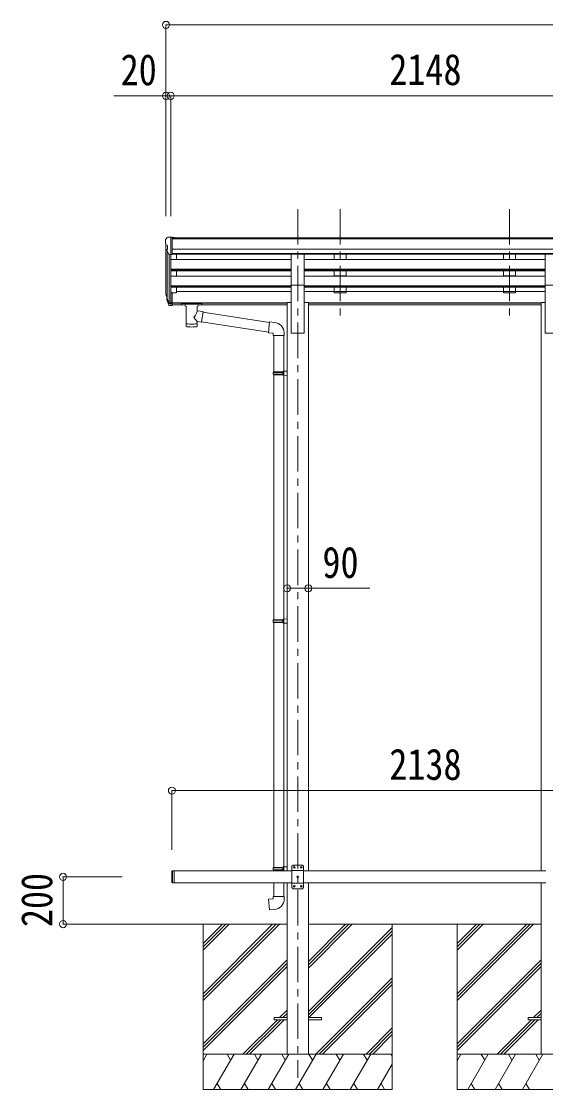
# Model space of a CAD drawing. Units: millimetres at full size, sheet at 1:30. Extents: x -8432 to 8432, y -5820 to 5820.
# Drawn here: x 254 to 2470, y -3462 to 1056 of the extents above; entities that cross this region are included whole.
import ezdxf
from ezdxf.enums import TextEntityAlignment as Align

# ---------------------------------------------------------------- set-up
doc = ezdxf.new("R2010")
doc.units = ezdxf.units.MM
doc.header["$LTSCALE"] = 30
doc.header["$PDMODE"] = 32
doc.header["$PDSIZE"] = 30
doc.linetypes.add('CHAIN1', pattern=[8, 5, -1, 1, -1])
for name, color, linetype, lineweight in [('0-0_0', 7, 'Continuous', 9), ('0-1_本体', 5, 'CHAIN1', 9), ('0-3_ELV2', 4, 'Continuous', 9), ('0-6_OTH_LINE', 6, 'Continuous', 9), ('0-9_OUTLINE', 7, 'Continuous', 9)]:
    doc.layers.add(name, color=color, linetype=linetype, lineweight=lineweight)
doc.styles.add('ＭＳ ゴシック', font='')
doc.styles.get('ＭＳ ゴシック').set_extended_font_data('MS Gothic')

msp = doc.modelspace()

# ---------------------------------------------------------------- linework, layer by layer
at = {"layer": '0-0_0'}
for p, q in [((470.76, -2762.32), (1376.8, -2762.32)), ((1021.6, -2762.32), (1021.6, -3462.32)), ((1021.6, -3056.5), (1315.78, -2762.32)), ((1021.6, -3070.64), (1329.92, -2762.32)), ((1021.6, -3084.78), (1344.06, -2762.32)), ((1021.6, -2872.65), (1131.93, -2762.32)), ((1021.6, -2858.51), (1117.79, -2762.32)), ((1021.6, -2844.37), (1103.65, -2762.32)), ((1466.8, -2947.95), (1652.43, -2762.32)), ((1466.8, -2933.81), (1638.29, -2762.32)), ((1466.8, -2919.66), (1624.15, -2762.32)), ((1466.8, -2762.32), (2450.8, -2762.32)), ((1466.8, -3131.8), (1821.6, -2777)), ((1466.8, -3145.94), (1821.6, -2791.14)), ((1821.6, -2762.32), (1821.6, -3462.32)), ((2095.6, -2762.32), (2095.6, -3462.32)), ((2095.6, -3056.5), (2389.78, -2762.32)), ((2095.6, -3070.64), (2403.92, -2762.32)), ((2095.6, -3084.78), (2418.06, -2762.32)), ((2095.6, -2872.65), (2205.93, -2762.32)), ((2095.6, -2858.51), (2191.79, -2762.32)), ((2095.6, -2844.37), (2177.65, -2762.32)), ((1469.06, -3157.82), (1821.6, -2805.28)), ((1021.6, -3268.63), (1376.4, -2913.83)), ((1021.6, -3282.77), (1376.4, -2927.97)), ((2095.6, -3268.63), (2450.4, -2913.83)), ((2095.6, -3282.77), (2450.4, -2927.97)), ((1021.6, -3296.91), (1376.4, -2942.11)), ((2095.6, -3296.91), (2450.4, -2942.11)), ((1498.41, -3312.32), (1821.6, -2989.13)), ((1512.55, -3312.32), (1821.6, -3003.27)), ((1526.69, -3312.32), (1821.6, -3017.41)), ((1344.54, -3157.82), (1376.4, -3125.96)), ((1358.68, -3157.82), (1376.4, -3140.1)), ((1372.83, -3157.82), (1376.4, -3154.25)), ((2418.54, -3157.82), (2450.4, -3125.96)), ((2432.68, -3157.82), (2450.4, -3140.1)), ((2446.83, -3157.82), (2450.4, -3154.25)), ((1190.04, -3312.32), (1335.54, -3166.82)), ((1204.18, -3312.32), (1349.68, -3166.82)), ((1218.33, -3312.32), (1363.83, -3166.82)), ((1710.54, -3312.32), (1821.6, -3201.26)), ((2264.04, -3312.32), (2409.54, -3166.82)), ((2278.18, -3312.32), (2423.68, -3166.82)), ((2292.33, -3312.32), (2437.83, -3166.82)), ((1724.68, -3312.32), (1821.6, -3215.4)), ((1738.83, -3312.32), (1821.6, -3229.55)), ((1821.6, -3312.32), (1021.6, -3312.32)), ((1021.6, -3339.82), (1037.48, -3312.32)), ((1066.35, -3462.32), (1152.95, -3312.32)), ((1137.95, -3338.3), (1122.95, -3312.32)), ((1181.82, -3462.32), (1268.42, -3312.32)), ((1253.42, -3338.3), (1238.42, -3312.32)), ((1297.29, -3462.32), (1383.89, -3312.32)), ((1368.89, -3338.3), (1353.89, -3312.32)), ((1412.76, -3462.32), (1499.36, -3312.32)), ((1484.36, -3338.3), (1469.36, -3312.32)), ((1528.23, -3462.32), (1614.83, -3312.32)), ((1599.83, -3338.3), (1584.83, -3312.32)), ((1643.7, -3462.32), (1730.3, -3312.32)), ((1700.3, -3312.32), (1715.3, -3338.3)), ((1815.77, -3312.32), (1821.6, -3322.42)), ((2895.6, -3312.32), (2095.6, -3312.32)), ((2095.6, -3339.82), (2111.48, -3312.32)), ((2140.35, -3462.32), (2226.95, -3312.32)), ((2211.95, -3338.3), (2196.95, -3312.32)), ((2255.82, -3462.32), (2342.42, -3312.32)), ((2327.42, -3338.3), (2312.42, -3312.32)), ((2371.29, -3462.32), (2457.89, -3312.32)), ((2442.89, -3338.3), (2427.89, -3312.32)), ((1759.17, -3462.32), (1821.6, -3354.18)), ((1021.6, -3462.32), (1821.6, -3462.32)), ((1081.34, -3436.34), (1096.34, -3462.32)), ((1196.81, -3436.34), (1211.81, -3462.32)), ((1312.29, -3436.34), (1327.29, -3462.32)), ((1427.76, -3436.34), (1442.75, -3462.32)), ((1543.23, -3436.34), (1558.22, -3462.32)), ((1658.7, -3436.34), (1673.69, -3462.32)), ((1774.16, -3436.34), (1789.16, -3462.32)), ((2095.6, -3462.32), (2895.6, -3462.32)), ((2155.34, -3436.34), (2170.34, -3462.32)), ((2270.81, -3436.34), (2285.81, -3462.32)), ((2386.29, -3436.34), (2401.29, -3462.32))]:
    msp.add_line(p, q, dxfattribs=at)
at = {"layer": '0-1_本体'}
for p, q in [((1421.8, 262.08), (1421.8, -3412.32)), ((1600.8, 262.08), (1600.8, -215.43)), ((2316.8, 262.08), (2316.8, -215.43))]:
    msp.add_line(p, q, dxfattribs=at)
at = {"layer": '0-3_ELV2'}
for p, q in [((869.71, 142.11), (865.64, 136.3)), ((872.8, 142.68), (870.47, 142.54)), ((872.8, 142.68), (891.3, 142.68)), ((884.8, 142.68), (884.8, -91.04)), ((891.3, 142.68), (901.3, 142.59)), ((891.3, 70.7), (891.3, 142.68)), ((3016.3, 141.08), (891.3, 141.08)), ((3016.3, 135.86), (891.3, 135.86)), ((901.3, 141.08), (901.3, 142.59)), ((862.8, 133.31), (862.8, 132.68)), ((864.8, 112.1), (864.8, -90.68)), ((865.33, 111.5), (870.65, 108.43)), ((870.8, 108.17), (870.8, 91.89)), ((3026.3, 92.33), (891.3, 92.33)), ((877.18, 71.51), (868.17, 87.1)), ((869.77, 84.33), (869.77, -117.39)), ((878.8, 70.17), (878.79, -135.82)), ((884.8, 69.7), (879.59, 70.01)), ((891.3, 70.7), (884.8, 70.7)), ((884.8, 49.16), (1394.3, 49.16)), ((3026.3, 74.48), (891.3, 74.48)), ((1394.3, 71.23), (891.3, 71.23)), ((909.8, 71.23), (909.8, 49.16)), ((1394.3, -59.75), (1394.3, 72.05)), ((1394.3, 72.05), (1449.3, 72.05)), ((1449.3, -59.75), (1449.3, 72.05)), ((2468.3, 71.23), (1449.3, 71.23)), ((2468.3, 49.16), (1449.3, 49.16)), ((1575.8, 71.13), (1575.8, 49.26)), ((1625.8, 49.26), (1575.8, 49.26)), ((1625.8, 71.13), (1625.8, 49.26)), ((2291.8, 71.13), (2291.8, 49.26)), ((2341.8, 49.26), (2291.8, 49.26)), ((2341.8, 71.13), (2341.8, 49.26)), ((2468.3, -59.75), (2468.3, 72.05)), ((2468.3, 72.05), (2523.3, 72.05)), ((884.8, 7.29), (1394.3, 7.29)), ((884.8, 5.79), (1394.3, 5.79)), ((884.8, 1.47), (1394.3, 1.47)), ((909.8, 1.47), (909.8, -20.94)), ((2468.3, 7.29), (1449.3, 7.29)), ((2468.3, 5.79), (1449.3, 5.79)), ((2468.3, 1.47), (1449.3, 1.47)), ((1575.8, 1.47), (1575.8, -20.84)), ((1625.8, -20.84), (1625.8, 1.47)), ((2291.8, 1.47), (2291.8, -20.84)), ((2341.8, -20.84), (2341.8, 1.47)), ((884.8, -20.94), (1394.3, -20.94)), ((2468.3, -20.94), (1449.3, -20.94)), ((1625.8, -20.84), (1575.8, -20.84)), ((2341.8, -20.84), (2291.8, -20.84)), ((884.8, -62.82), (1394.3, -62.82)), ((884.8, -64.31), (1394.3, -64.31)), ((884.8, -68.63), (1394.3, -68.63)), ((909.8, -68.63), (909.8, -91.68)), ((909.8, -86.73), (1394.3, -86.73)), ((1394.3, -59.75), (1394.3, -262.32)), ((1394.3, -59.75), (1449.3, -59.75)), ((1449.3, -59.75), (1449.3, -262.32)), ((2468.3, -62.82), (1449.3, -62.82)), ((2468.3, -64.31), (1449.3, -64.31)), ((2468.3, -68.63), (1449.3, -68.63)), ((2468.3, -86.73), (1449.3, -86.73)), ((1575.8, -68.63), (1575.8, -91.68)), ((1625.8, -68.63), (1625.8, -91.68)), ((2291.8, -68.63), (2291.8, -91.68)), ((2341.8, -68.63), (2341.8, -91.68)), ((2468.3, -59.75), (2468.3, -262.32)), ((2468.3, -59.75), (2523.3, -59.75)), ((865.89, -105.23), (869.77, -113.18)), ((866.5, -103.85), (869.77, -110.92)), ((868.21, -116.51), (868.55, -120.91)), ((868.55, -120.91), (877.36, -144.46)), ((869.16, -120.35), (877.36, -136.53)), ((878.37, -135.4), (870.61, -119.99)), ((884.8, -91.04), (884.8, -145.82)), ((891.3, -91.04), (884.8, -91.04)), ((891.3, -131.17), (884.8, -131.17)), ((891.3, -91.04), (891.3, -145.08)), ((909.8, -91.68), (891.3, -91.68)), ((891.3, -133.75), (1376.6, -133.75)), ((891.3, -135.14), (1376.6, -135.14)), ((1376.6, -133.32), (1376.6, -2537.32)), ((1376.6, -133.32), (1394.3, -133.32)), ((1467, -133.32), (1449.3, -133.32)), ((1467, -133.32), (1467, -2537.32)), ((2450.6, -133.75), (1467, -133.75)), ((2450.6, -135.14), (1467, -135.14)), ((1625.8, -91.68), (1575.8, -91.68)), ((2341.8, -91.68), (2291.8, -91.68)), ((2450.6, -133.32), (2450.6, -2537.32)), ((2450.6, -133.32), (2468.3, -133.32)), ((884.8, -136.07), (879.67, -136.07)), ((884.8, -137.88), (879.95, -137.88)), ((884.8, -145.82), (879.95, -145.82)), ((891.3, -136.05), (884.8, -136.05)), ((891.3, -145.08), (884.8, -145.08)), ((946.3, -142.83), (891.3, -142.83)), ((1376.6, -142.83), (1000.3, -142.83)), ((2450.6, -142.83), (1467, -142.83)), ((1394.3, -262.32), (1449.3, -262.32)), ((2468.3, -262.32), (2523.3, -262.32)), ((1401.8, -2512.32), (1396.8, -2517.32)), ((1396.8, -2517.32), (1396.8, -2607.32)), ((1441.8, -2512.32), (1401.8, -2512.32)), ((1405.54, -2521.9), (1404.7, -2521.9)), ((1408.06, -2522.74), (1408.9, -2522.74)), ((1435.54, -2521.9), (1434.7, -2521.9)), ((1438.06, -2522.74), (1438.9, -2522.74)), ((1441.8, -2512.32), (1446.8, -2517.32)), ((1446.8, -2607.32), (1446.8, -2517.32)), ((889.8, -2539.32), (889.8, -2585.32)), ((891.8, -2537.32), (891.8, -2587.32)), ((899.8, -2537.32), (899.8, -2587.32)), ((899.8, -2537.32), (1396.8, -2537.32)), ((1446.8, -2535.02), (1396.8, -2535.02)), ((1420.54, -2561.9), (1419.7, -2561.9)), ((1423.06, -2562.74), (1423.9, -2562.74)), ((2470.8, -2537.32), (1446.8, -2537.32)), ((889.8, -2585.32), (891.8, -2587.32)), ((891.8, -2587.32), (899.8, -2587.32)), ((899.8, -2587.32), (1396.8, -2587.32)), ((1376.8, -2587.32), (1376.8, -3312.32)), ((1446.8, -2589.62), (1396.8, -2589.62)), ((1401.8, -2612.32), (1396.8, -2607.32)), ((1401.8, -2612.32), (1441.8, -2612.32)), ((1405.54, -2601.9), (1404.7, -2601.9)), ((1408.06, -2602.74), (1408.9, -2602.74)), ((1435.54, -2601.9), (1434.7, -2601.9)), ((1438.06, -2602.74), (1438.9, -2602.74)), ((1441.8, -2612.32), (1446.8, -2607.32)), ((1446.8, -2587.32), (2470.8, -2587.32)), ((1466.8, -2587.32), (1466.8, -3312.32)), ((2450.8, -2587.32), (2450.8, -3312.32)), ((1321.6, -3157.82), (1321.6, -3166.82)), ((1321.6, -3157.82), (1376.4, -3157.82)), ((1466.8, -3157.82), (1521.6, -3157.82)), ((1521.6, -3157.82), (1521.6, -3166.82)), ((2395.6, -3157.82), (2395.6, -3166.82)), ((2395.6, -3157.82), (2450.4, -3157.82)), ((1321.6, -3166.82), (1376.4, -3166.82)), ((1466.8, -3166.82), (1521.6, -3166.82)), ((2395.6, -3166.82), (2450.4, -3166.82))]:
    msp.add_line(p, q, dxfattribs=at)
for points in [[(1404.7, -2521.9), (1404.7, -2522.74), (1405.54, -2522.74)], [(1407.22, -2521.06), (1407.22, -2520.22), (1406.38, -2520.22), (1406.38, -2521.06)], [(1406.38, -2523.58), (1406.38, -2524.42), (1407.22, -2524.42), (1407.22, -2523.58)], [(1408.9, -2522.74), (1408.9, -2521.9), (1408.06, -2521.9)], [(1434.7, -2521.9), (1434.7, -2522.74), (1435.54, -2522.74)], [(1437.22, -2521.06), (1437.22, -2520.22), (1436.38, -2520.22), (1436.38, -2521.06)], [(1436.38, -2523.58), (1436.38, -2524.42), (1437.22, -2524.42), (1437.22, -2523.58)], [(1438.9, -2522.74), (1438.9, -2521.9), (1438.06, -2521.9)], [(889.8, -2539.32), (891.8, -2537.32), (899.8, -2537.32)], [(1419.7, -2561.9), (1419.7, -2562.74), (1420.54, -2562.74)], [(1422.22, -2561.06), (1422.22, -2560.22), (1421.38, -2560.22), (1421.38, -2561.06)], [(1421.38, -2563.58), (1421.38, -2564.42), (1422.22, -2564.42), (1422.22, -2563.58)], [(1423.9, -2562.74), (1423.9, -2561.9), (1423.06, -2561.9)], [(1404.7, -2601.9), (1404.7, -2602.74), (1405.54, -2602.74)], [(1407.22, -2601.06), (1407.22, -2600.22), (1406.38, -2600.22), (1406.38, -2601.06)], [(1406.38, -2603.58), (1406.38, -2604.42), (1407.22, -2604.42), (1407.22, -2603.58)], [(1408.9, -2602.74), (1408.9, -2601.9), (1408.06, -2601.9)], [(1434.7, -2601.9), (1434.7, -2602.74), (1435.54, -2602.74)], [(1437.22, -2601.06), (1437.22, -2600.22), (1436.38, -2600.22), (1436.38, -2601.06)], [(1436.38, -2603.58), (1436.38, -2604.42), (1437.22, -2604.42), (1437.22, -2603.58)], [(1438.9, -2602.74), (1438.9, -2601.9), (1438.06, -2601.9)]]:
    msp.add_lwpolyline(points, dxfattribs=at)
for centre in [(1406.8, -2522.32), (1436.8, -2522.32), (1421.8, -2562.32), (1406.8, -2602.32), (1436.8, -2602.32)]:
    msp.add_circle(centre, 3.5, dxfattribs=at)
for centre, radius, start, end in [((865.8, 133.31), 3, 93, 180), ((870.53, 141.54), 1, 93.5, 145), ((1064.8, 132.68), 202, 180, 184.94904), ((869.7, 115.87), 6.18, 185.7035, 224.99897), ((870.77, 88.6), 3, 94.7167, 210), ((870.5, 91.89), 0.3, 274.7167, 0), ((870.5, 108.17), 0.3, 0, 60), ((879.77, 73.01), 3, 210, 266.5), ((893.98, -96.12), 29.53, 186.50806, 197.98144), ((895.39, -94.36), 30.41, 187.1552, 198.19734), ((1405.54, -2521.06), 0.84, 270, 0), ((1405.54, -2523.58), 0.84, 0, 90), ((1408.06, -2521.06), 0.84, 180, 270), ((1408.06, -2523.58), 0.84, 90, 180), ((1435.54, -2521.06), 0.84, 270, 0), ((1435.54, -2523.58), 0.84, 0, 90), ((1438.06, -2521.06), 0.84, 180, 270), ((1438.06, -2523.58), 0.84, 90, 180), ((1420.54, -2561.06), 0.84, 270, 0), ((1420.54, -2563.58), 0.84, 0, 90), ((1423.06, -2561.06), 0.84, 180, 270), ((1423.06, -2563.58), 0.84, 90, 180), ((1405.54, -2601.06), 0.84, 270, 0), ((1405.54, -2603.58), 0.84, 0, 90), ((1408.06, -2601.06), 0.84, 180, 270), ((1408.06, -2603.58), 0.84, 90, 180), ((1435.54, -2601.06), 0.84, 270, 0), ((1435.54, -2603.58), 0.84, 0, 90), ((1438.06, -2601.06), 0.84, 180, 270), ((1438.06, -2603.58), 0.84, 90, 180)]:
    msp.add_arc(centre, radius, start, end, dxfattribs=at)
for centre, major_axis, ratio, start_param, end_param in [((953.45, -96.55), (-89.06, 1.43), 0.57596, 6.1962358, 6.3678173), ((952.66, -89.87), (87.93, 4.42), 0.541684, 3.0659337, 3.2228513), ((869.51, -116.51), (1.3, 0), 0.90356, 1.3700892, 3.347195), ((955.43, -100.32), (-89.07, 0), 0.90356, 0.2056023, 0.2515348), ((954.72, -96.45), (-88.05, 0), 0.90356, 0.2662965, 0.3003836), ((879.67, -134.72), (-1.5, 0), 0.90356, 0.5235988, 1.5707963), ((879.95, -135.17), (-3, 0), 0.90356, 0.5235988, 1.5707963), ((879.95, -143.11), (3, 0), 0.90356, 3.6651914, 4.712389)]:
    msp.add_ellipse(centre, major_axis=major_axis, ratio=ratio, start_param=start_param, end_param=end_param, dxfattribs=at)
at = {"layer": '0-6_OTH_LINE'}
for p, q in [((864.8, 1041.08), (864.8, 231.5)), ((864.8, 1041.08), (5200.8, 1041.08)), ((864.8, 741.08), (643.84, 741.08)), ((864.8, 741.08), (864.8, 231.5)), ((884.8, 741.08), (864.8, 741.08)), ((884.8, 741.08), (884.8, 231.5)), ((3032.8, 741.08), (884.8, 741.08)), ((1376.6, -1341.87), (1466.6, -1341.87)), ((1466.6, -1341.87), (1727.1, -1341.87)), ((889.8, -2197.57), (889.8, -2447.57)), ((889.8, -2197.57), (3027.8, -2197.57)), ((429.8, -2562.32), (679.8, -2562.32)), ((429.8, -2562.32), (429.8, -2762.32)), ((429.8, -2762.32), (679.8, -2762.32))]:
    msp.add_line(p, q, dxfattribs=at)
for p in [(864.8, 1041.08), (864.8, 741.08), (884.8, 741.08), (1376.6, -1341.87), (1466.6, -1341.87), (889.8, -2197.57), (429.8, -2562.32), (429.8, -2762.32)]:
    msp.add_point(p, dxfattribs=at)
at = {"layer": '0-9_OUTLINE'}
for p, q in [((931.8, -135.26), (1014.8, -135.26)), ((929.8, -135.92), (929.8, -141.68)), ((931.8, -137.43), (1014.8, -137.43)), ((931.8, -142.34), (946.3, -142.34)), ((946.3, -147.99), (946.3, -141.44)), ((950.4, -148.91), (950.38, -234.35)), ((996.2, -167.65), (996.2, -148.91)), ((1021.42, -171.56), (996.2, -167.64)), ((1000.3, -147.99), (1000.3, -141.44)), ((1000.3, -142.34), (1014.8, -142.34)), ((1021.42, -171.56), (1014.4, -216.82)), ((1016.8, -135.92), (1016.8, -141.68)), ((1302.41, -217.21), (1021.1, -173.57)), ((996.22, -234.35), (996.2, -213.68)), ((996.2, -213.99), (1014.4, -216.82)), ((1298.74, -259.15), (1014.67, -215.07)), ((1323.41, -217.17), (1302.57, -215.35)), ((1364.49, -272.92), (1364.49, -262)), ((1318.49, -272.92), (1364.49, -272.92)), ((1320.6, -272.92), (1320.6, -426.39)), ((1362.6, -272.92), (1362.6, -423.83)), ((1318.6, -428.39), (1319.6, -426.39)), ((1318.6, -428.39), (1362.6, -428.39)), ((1318.6, -428.39), (1318.6, -436.39)), ((1318.6, -436.39), (1362.6, -436.39)), ((1318.6, -436.39), (1319.6, -438.39)), ((1319.6, -426.39), (1362.6, -426.39)), ((1319.6, -438.39), (1362.6, -438.39)), ((1320.6, -438.39), (1320.6, -1474.57)), ((1358.12, -428.39), (1357.69, -426.39)), ((1360.6, -423.89), (1376.6, -423.42)), ((1360.6, -425.89), (1360.6, -423.89)), ((1360.6, -425.89), (1362.6, -425.89)), ((1360.6, -440.89), (1360.6, -438.89)), ((1360.6, -440.89), (1376.6, -441.36)), ((1362.6, -440.95), (1362.6, -1472.02)), ((1376.6, -423.42), (1376.6, -441.36)), ((1318.6, -1476.57), (1319.6, -1474.57)), ((1318.6, -1476.57), (1362.6, -1476.57)), ((1318.6, -1476.57), (1318.6, -1484.57)), ((1318.6, -1484.57), (1362.6, -1484.57)), ((1318.6, -1484.57), (1319.6, -1486.57)), ((1319.6, -1474.57), (1362.6, -1474.57)), ((1319.6, -1486.57), (1362.6, -1486.57)), ((1320.6, -1486.57), (1320.6, -2522.76)), ((1358.12, -1476.57), (1357.69, -1474.57)), ((1360.6, -1472.07), (1376.6, -1471.6)), ((1360.6, -1474.07), (1360.6, -1472.07)), ((1360.6, -1474.07), (1362.6, -1474.07)), ((1360.6, -1489.07), (1360.6, -1487.07)), ((1360.6, -1489.07), (1376.6, -1489.54)), ((1362.6, -1489.13), (1362.6, -2520.2)), ((1376.6, -1471.6), (1376.6, -1489.54)), ((1318.6, -2524.76), (1319.6, -2522.76)), ((1318.6, -2524.76), (1362.6, -2524.76)), ((1318.6, -2524.76), (1318.6, -2532.76)), ((1319.6, -2522.76), (1362.6, -2522.76)), ((1358.12, -2524.76), (1357.69, -2522.76)), ((1360.6, -2520.26), (1376.6, -2519.79)), ((1360.6, -2522.26), (1360.6, -2520.26)), ((1360.6, -2522.26), (1362.6, -2522.26)), ((1376.6, -2519.79), (1376.6, -2537.32)), ((1318.6, -2532.76), (1362.6, -2532.76)), ((1318.6, -2532.76), (1319.6, -2534.76)), ((1319.6, -2534.76), (1362.6, -2534.76)), ((1320.6, -2534.76), (1320.6, -2537.32)), ((1360.6, -2537.26), (1360.6, -2535.26)), ((1360.6, -2537.26), (1362.6, -2537.32)), ((1320.6, -2587.32), (1320.6, -2644.76)), ((1362.6, -2587.32), (1362.6, -2644.76)), ((1318.6, -2644.76), (1364.6, -2644.76)), ((1318.6, -2654.76), (1318.6, -2644.76)), ((1364.6, -2644.76), (1364.6, -2655.68))]:
    msp.add_line(p, q, dxfattribs=at)
for points in [[(929.8, -135.92), (929.84, -135.72), (929.92, -135.59), (930.02, -135.49), (930.12, -135.43), (930.24, -135.39), (930.53, -135.33), (931.02, -135.28), (931.56, -135.26), (931.8, -135.26)], [(1014.8, -135.26), (1015.15, -135.26), (1015.68, -135.29), (1016.13, -135.34), (1016.43, -135.41), (1016.6, -135.51), (1016.72, -135.65), (1016.79, -135.83), (1016.8, -135.92)], [(929.8, -141.68), (929.84, -141.87), (929.92, -142.01), (930.02, -142.1), (930.12, -142.16), (930.24, -142.21), (930.53, -142.27), (931.02, -142.32), (931.56, -142.34), (931.8, -142.34)], [(1014.8, -142.34), (1015.15, -142.34), (1015.68, -142.31), (1016.13, -142.26), (1016.43, -142.18), (1016.6, -142.08), (1016.72, -141.95), (1016.79, -141.77), (1016.8, -141.68)], [(1302.57, -215.35), (1298.57, -261.17), (1318.49, -262.92), (1318.49, -272.92)], [(1358.12, -428.39), (1358.12, -436.39), (1357.69, -438.39)], [(1360.6, -438.89), (1362.6, -438.89), (1362.6, -425.89)], [(1358.12, -1476.57), (1358.12, -1484.57), (1357.69, -1486.57)], [(1360.6, -1487.07), (1362.6, -1487.07), (1362.6, -1474.07)], [(1358.12, -2524.76), (1358.12, -2532.76), (1357.69, -2534.76)], [(1360.6, -2535.26), (1362.6, -2535.26), (1362.6, -2522.26)], [(1323.52, -2700.51), (1302.68, -2702.33), (1298.68, -2656.51), (1318.6, -2654.76)]]:
    msp.add_lwpolyline(points, dxfattribs=at)
for centre, start, end in [((1319.49, -262), 0, 85), ((1319.6, -2655.68), 275, 0)]:
    msp.add_arc(centre, 45, start, end, dxfattribs=at)
for centre, major_axis, ratio, start_param, end_param in [((931.8, -137.65), (2, 0), 0.109601, 1.5707963, 3.1415927), ((973.3, -141.44), (27, 0), 0.070066, 6.2831853, 9.424778), ((973.3, -194.19), (-22.81, -26.62), 0.234429, 1.6855472, 3.1268519), ((984.3, -145.42), (16, 0), 0.361356, 6.2636979, 6.2831853), ((1014.8, -137.65), (2, 0), 0.109601, 0, 1.5707963), ((973.3, -221.91), (22.91, 0), 0.122865, 3.1415927, 6.2831853), ((975.85, -191.54), (20.32, -22.25), 0.045535, 0.0389954, 1.3075346), ((973.3, -234.35), (22.92, 0), 0.101955, 3.1415499, 6.2833984)]:
    msp.add_ellipse(centre, major_axis=major_axis, ratio=ratio, start_param=start_param, end_param=end_param, dxfattribs=at)

# ---------------------------------------------------------------- texts
at = {"layer": '0-6_OTH_LINE', "color": 7, "style": 'ＭＳ ゴシック', "width": 0.85}
for s, p in [('20', (673.32, 746.06)), ('2148', (1808.8, 747.08)), ('90', (1526.2, -1337.42)), ('2138', (1808.8, -2191.57))]:
    msp.add_text(s, height=132, dxfattribs=at).set_placement(p, align=Align.BOTTOM_LEFT)
msp.add_text('200', height=132, rotation=90, dxfattribs=at).set_placement((423.8, -2774.82), align=Align.BOTTOM_LEFT)

doc.saveas('drawing.dxf')
